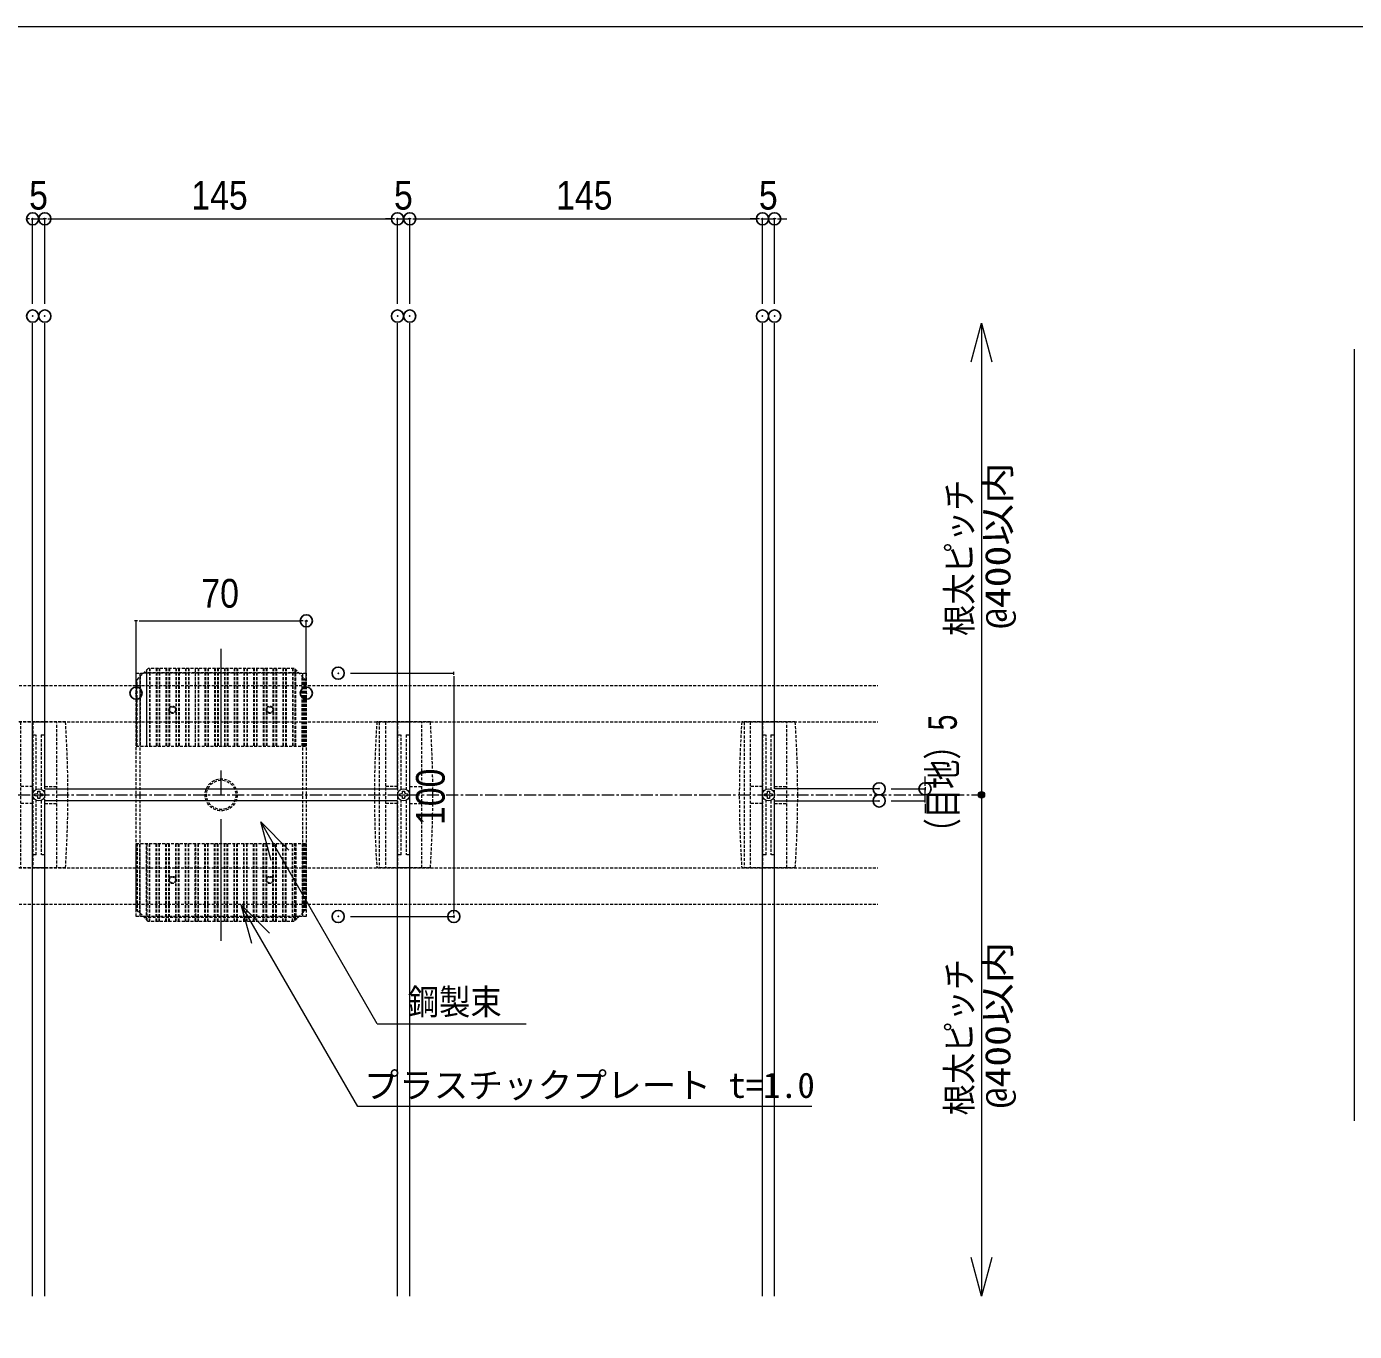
# Model space of a CAD drawing. Units: millimetres, scale not verified. Extents: x -4131 to 4169, y -981 to 998.
# Drawn here: x -1609 to -1063, y -152 to 384 of the extents above; entities that cross this region are included whole.
import ezdxf
from ezdxf.enums import TextEntityAlignment as Align

# ---------------------------------------------------------------- set-up
doc = ezdxf.new("R2010")
doc.units = ezdxf.units.MM
doc.header["$LTSCALE"] = 10
doc.header["$PDMODE"] = 32
doc.header["$PDSIZE"] = 5
doc.linetypes.add('CHAIN1', pattern=[8, 5, -1, 1, -1])
doc.linetypes.add('DASHED1', pattern=[1.8, 1.2, -0.6])
for name, color, linetype, lineweight in [('0-0_図枠', 7, 'Continuous', 9), ('0-1_デッキ', 7, 'Continuous', 9), ('0-2_文字', 4, 'Continuous', 9), ('0-3_寸法', 7, 'Continuous', 9), ('0-4_一般', 4, 'Continuous', 9), ('0-6_0', 7, 'Continuous', 9), ('0-A_根太', 4, 'Continuous', 9), ('0-B_WQCS', 4, 'Continuous', 9), ('0-C_束', 4, 'Continuous', 9)]:
    doc.layers.add(name, color=color, linetype=linetype, lineweight=lineweight)
doc.layers.add('0-7_DEFPOINTS', color=7, linetype='Continuous')
doc.styles.add('ＭＳ ゴシック', font='')
doc.styles.add('ＭＳ Ｐゴシック', font='')
doc.styles.get('ＭＳ ゴシック').set_extended_font_data('MS Gothic')
doc.styles.get('ＭＳ Ｐゴシック').set_extended_font_data('MS PGothic')

# ---------------------------------------------------------------- blocks, each defined once
blk = doc.blocks.new('_DOT')
at = {"layer": '0-6_0'}
for p, q in [((-5, 0), (-10, 0)), ((-2.5, 0), (2.5, 0))]:
    blk.add_line(p, q, dxfattribs=at)
blk = doc.blocks.new('グループ-51-1')
at = {"layer": '0-A_根太', "linetype": 'DASHED1'}
for p, q in [((-17057, 4049.7), (-11763, 4049.7)), ((-17057, 3899.7), (-11763, 3899.7)), ((-17057, 3299.7), (-11763, 3299.7)), ((-17057, 3149.7), (-11763, 3149.7))]:
    blk.add_line(p, q, dxfattribs=at)
at = {"layer": '0-A_根太', "linetype": 'CHAIN1'}
blk.add_line((-17057, 3599.7), (-11336.3, 3599.7), dxfattribs=at)
blk = doc.blocks.new('グループ-93-1')
at = {"layer": '0-B_WQCS'}
blk.add_line((4, -9.8), (4, -15.6), dxfattribs=at)
for points in [[(-9.8, -4), (-15.6, -4), (-15.6, 4), (-9.8, 4)], [(-4, 9.8), (-4, 15.6), (4, 15.6), (4, 9.8)], [(9.8, 4), (15.6, 4), (15.6, -4), (9.8, -4)], [(4, -15.6), (-4, -15.6), (-4, -9.8)]]:
    blk.add_lwpolyline(points, dxfattribs=at)
blk.add_circle((0, 0), 25, dxfattribs=at)
for centre, start, end in [((-9.8, 9.8), 270, 0), ((9.8, 9.8), 180, 270), ((-9.8, -9.8), 0, 90), ((9.8, -9.8), 90, 180)]:
    blk.add_arc(centre, 5.81, start, end, dxfattribs=at)
blk = doc.blocks.new('グループ-94-1')
at = {"layer": '0-B_WQCS'}
blk.add_blockref('グループ-93-1', (0, 0), dxfattribs=at)
blk = doc.blocks.new('グループ-95-1')
at = {"layer": '0-B_WQCS', "linetype": 'DASHED1'}
for p, q in [((110, 300), (-110, 300)), ((-100, 298.3), (-100, -298.3)), ((-74.9, 300), (-74.9, -300)), ((-24.9, 300), (-24.9, 7.4)), ((24.9, 7.4), (24.9, 300)), ((74.9, -300), (74.9, 300)), ((-24.9, 247.1), (-10, 247.1)), ((-10, 24), (-10, 247.1)), ((10, 247.1), (10, 24)), ((10, 247.1), (24.9, 247.1)), ((-24.9, 35), (-74.9, 35)), ((24.9, 35), (74.9, 35)), ((-24.9, -35), (-74.9, -35)), ((-24.9, -7.4), (-24.9, -300)), ((-10, -247.1), (-10, -24)), ((10, -24), (10, -247.1)), ((24.9, -300), (24.9, -7.4)), ((24.9, -35), (74.9, -35)), ((-10, -247.1), (-24.9, -247.1)), ((24.9, -247.1), (10, -247.1)), ((110, -300), (-110, -300))]:
    blk.add_line(p, q, dxfattribs=at)
at = {"layer": '0-B_WQCS'}
for p, q in [((-24.9, 300), (25.1, 300)), ((25.1, -300), (-24.9, -300))]:
    blk.add_line(p, q, dxfattribs=at)
at = {"layer": '0-B_WQCS', "linetype": 'DASHED1'}
for centre, start, end in [((4385, 0), 176.1817, 183.8183), ((-4385, 0), 0, 3.8183), ((-4385, 0), 356.1817, 0)]:
    blk.add_arc(centre, 4505, start, end, dxfattribs=at)
at = {"layer": '0-B_WQCS'}
blk.add_blockref('グループ-94-1', (0, 0), dxfattribs=at)
blk = doc.blocks.new('グループ-96-1')
at = {"layer": '0-B_WQCS'}
blk.add_blockref('グループ-95-1', (0, 0), dxfattribs=at)
blk = doc.blocks.new('WQCS2016平')
at = {"layer": '0-B_WQCS'}
blk.add_blockref('グループ-96-1', (0, 0), dxfattribs=at)
blk = doc.blocks.new('グループ-132-1')
at = {"layer": '0-C_束', "linetype": 'DASHED1'}
for p, q in [((-14811.9, 3399.7), (-14111.9, 3399.7)), ((-14811.9, 3129.7), (-14811.9, 3399.7)), ((-14808.9, 3399.7), (-14808.9, 3126.7)), ((-14806.9, 3399.7), (-14806.9, 3124.7)), ((-14796.9, 3114.7), (-14796.9, 3399.7)), ((-14794.9, 3112.7), (-14794.9, 3399.7)), ((-14768.9, 3086.7), (-14768.9, 3399.7)), ((-14766.9, 3399.7), (-14766.9, 3084.7)), ((-14756.9, 3079.7), (-14756.9, 3399.7)), ((-14754.9, 3079.7), (-14754.9, 3399.7)), ((-14728.9, 3079.7), (-14728.9, 3399.7)), ((-14726.9, 3079.7), (-14726.9, 3399.7)), ((-14716.9, 3079.7), (-14716.9, 3399.7)), ((-14714.9, 3079.7), (-14714.9, 3399.7)), ((-14688.9, 3079.7), (-14688.9, 3399.7)), ((-14686.9, 3079.7), (-14686.9, 3399.7)), ((-14676.9, 3079.7), (-14676.9, 3399.7)), ((-14674.9, 3079.7), (-14674.9, 3399.7)), ((-14648.9, 3079.7), (-14648.9, 3399.7)), ((-14646.9, 3079.7), (-14646.9, 3399.7)), ((-14636.9, 3079.7), (-14636.9, 3399.7)), ((-14634.9, 3079.7), (-14634.9, 3399.7)), ((-14608.9, 3079.7), (-14608.9, 3399.7)), ((-14606.9, 3079.7), (-14606.9, 3399.7)), ((-14596.9, 3079.7), (-14596.9, 3399.7)), ((-14594.9, 3079.7), (-14594.9, 3399.7)), ((-14568.9, 3079.7), (-14568.9, 3399.7)), ((-14566.9, 3399.7), (-14566.9, 3079.7)), ((-14556.9, 3079.7), (-14556.9, 3399.7)), ((-14554.9, 3079.7), (-14554.9, 3399.7)), ((-14528.9, 3079.7), (-14528.9, 3399.7)), ((-14526.9, 3079.7), (-14526.9, 3399.7)), ((-14516.9, 3079.7), (-14516.9, 3399.7)), ((-14514.9, 3079.7), (-14514.9, 3399.7)), ((-14488.9, 3079.7), (-14488.9, 3399.7)), ((-14486.9, 3079.7), (-14486.9, 3399.7)), ((-14476.9, 3079.7), (-14476.9, 3399.7)), ((-14474.9, 3079.7), (-14474.9, 3399.7)), ((-14448.9, 3079.7), (-14448.9, 3399.7)), ((-14446.9, 3079.7), (-14446.9, 3399.7)), ((-14436.9, 3079.7), (-14436.9, 3399.7)), ((-14434.9, 3079.7), (-14434.9, 3399.7)), ((-14408.9, 3079.7), (-14408.9, 3399.7)), ((-14406.9, 3079.7), (-14406.9, 3399.7)), ((-14396.9, 3079.7), (-14396.9, 3399.7)), ((-14394.9, 3079.7), (-14394.9, 3399.7)), ((-14368.9, 3079.7), (-14368.9, 3399.7)), ((-14366.9, 3079.7), (-14366.9, 3399.7)), ((-14356.9, 3079.7), (-14356.9, 3399.7)), ((-14354.9, 3079.7), (-14354.9, 3399.7)), ((-14328.9, 3079.7), (-14328.9, 3399.7)), ((-14326.9, 3079.7), (-14326.9, 3399.7)), ((-14316.9, 3079.7), (-14316.9, 3399.7)), ((-14314.9, 3079.7), (-14314.9, 3399.7)), ((-14288.9, 3079.7), (-14288.9, 3399.7)), ((-14286.9, 3079.7), (-14286.9, 3399.7)), ((-14276.9, 3079.7), (-14276.9, 3399.7)), ((-14274.9, 3079.7), (-14274.9, 3399.7)), ((-14248.9, 3079.7), (-14248.9, 3399.7)), ((-14246.9, 3079.7), (-14246.9, 3399.7)), ((-14236.9, 3079.7), (-14236.9, 3399.7)), ((-14234.9, 3079.7), (-14234.9, 3399.7)), ((-14208.9, 3079.7), (-14208.9, 3399.7)), ((-14206.9, 3079.7), (-14206.9, 3399.7)), ((-14196.9, 3079.7), (-14196.9, 3399.7)), ((-14194.9, 3079.7), (-14194.9, 3399.7)), ((-14168.9, 3079.7), (-14168.9, 3399.7)), ((-14166.9, 3079.7), (-14166.9, 3399.7)), ((-14158.9, 3082.7), (-14158.9, 3399.7)), ((-14156.9, 3399.7), (-14156.9, 3084.7)), ((-14154.9, 3399.7), (-14154.9, 3086.7)), ((-14128.9, 3399.7), (-14128.9, 3112.7)), ((-14126.9, 3399.7), (-14126.9, 3114.7)), ((-14124.9, 3399.7), (-14124.9, 3116.7)), ((-14118.9, 3399.7), (-14118.9, 3122.7)), ((-14116.9, 3399.7), (-14116.9, 3124.7)), ((-14114.9, 3399.7), (-14114.9, 3126.7)), ((-14111.9, 3399.7), (-14111.9, 3129.7)), ((-14761.9, 3079.7), (-14811.9, 3129.7)), ((-14111.9, 3129.7), (-14161.9, 3079.7)), ((-14779.4, 3097.2), (-14144.4, 3097.2)), ((-14161.9, 3079.7), (-14761.9, 3079.7))]:
    blk.add_line(p, q, dxfattribs=at)
for centre in [(-14661.9, 3249.7), (-14261.9, 3249.7)]:
    blk.add_circle(centre, 12.5, dxfattribs=at)
blk = doc.blocks.new('グループ-133-1')
at = {"layer": '0-C_束', "linetype": 'DASHED1'}
for p, q in [((-14761.9, 4119.7), (-14811.9, 4069.7)), ((-14779.4, 4102.2), (-14144.4, 4102.2)), ((-14768.9, 4112.7), (-14768.9, 3799.7)), ((-14766.9, 3799.7), (-14766.9, 4114.7)), ((-14161.9, 4119.7), (-14761.9, 4119.7)), ((-14756.9, 4119.7), (-14756.9, 3799.7)), ((-14754.9, 4119.7), (-14754.9, 3799.7)), ((-14728.9, 4119.7), (-14728.9, 3799.7)), ((-14726.9, 4119.7), (-14726.9, 3799.7)), ((-14716.9, 4119.7), (-14716.9, 3799.7)), ((-14714.9, 4119.7), (-14714.9, 3799.7)), ((-14688.9, 4119.7), (-14688.9, 3799.7)), ((-14686.9, 4119.7), (-14686.9, 3799.7)), ((-14676.9, 4119.7), (-14676.9, 3799.7)), ((-14674.9, 4119.7), (-14674.9, 3799.7)), ((-14648.9, 4119.7), (-14648.9, 3799.7)), ((-14646.9, 4119.7), (-14646.9, 3799.7)), ((-14636.9, 4119.7), (-14636.9, 3799.7)), ((-14634.9, 4119.7), (-14634.9, 3799.7)), ((-14608.9, 4119.7), (-14608.9, 3799.7)), ((-14606.9, 4119.7), (-14606.9, 3799.7)), ((-14596.9, 4119.7), (-14596.9, 3799.7)), ((-14594.9, 4119.7), (-14594.9, 3799.7)), ((-14568.9, 4119.7), (-14568.9, 3799.7)), ((-14566.9, 3799.7), (-14566.9, 4119.7)), ((-14556.9, 4119.7), (-14556.9, 3799.7)), ((-14554.9, 4119.7), (-14554.9, 3799.7)), ((-14528.9, 4119.7), (-14528.9, 3799.7)), ((-14526.9, 4119.7), (-14526.9, 3799.7)), ((-14516.9, 4119.7), (-14516.9, 3799.7)), ((-14514.9, 4119.7), (-14514.9, 3799.7)), ((-14488.9, 4119.7), (-14488.9, 3799.7)), ((-14486.9, 4119.7), (-14486.9, 3799.7)), ((-14476.9, 4119.7), (-14476.9, 3799.7)), ((-14474.9, 4119.7), (-14474.9, 3799.7)), ((-14448.9, 4119.7), (-14448.9, 3799.7)), ((-14446.9, 4119.7), (-14446.9, 3799.7)), ((-14436.9, 4119.7), (-14436.9, 3799.7)), ((-14434.9, 4119.7), (-14434.9, 3799.7)), ((-14408.9, 4119.7), (-14408.9, 3799.7)), ((-14406.9, 4119.7), (-14406.9, 3799.7)), ((-14396.9, 4119.7), (-14396.9, 3799.7)), ((-14394.9, 4119.7), (-14394.9, 3799.7)), ((-14368.9, 4119.7), (-14368.9, 3799.7)), ((-14366.9, 4119.7), (-14366.9, 3799.7)), ((-14356.9, 4119.7), (-14356.9, 3799.7)), ((-14354.9, 4119.7), (-14354.9, 3799.7)), ((-14328.9, 4119.7), (-14328.9, 3799.7)), ((-14326.9, 4119.7), (-14326.9, 3799.7)), ((-14316.9, 4119.7), (-14316.9, 3799.7)), ((-14314.9, 4119.7), (-14314.9, 3799.7)), ((-14288.9, 4119.7), (-14288.9, 3799.7)), ((-14286.9, 4119.7), (-14286.9, 3799.7)), ((-14276.9, 4119.7), (-14276.9, 3799.7)), ((-14274.9, 4119.7), (-14274.9, 3799.7)), ((-14248.9, 4119.7), (-14248.9, 3799.7)), ((-14246.9, 4119.7), (-14246.9, 3799.7)), ((-14236.9, 4119.7), (-14236.9, 3799.7)), ((-14234.9, 4119.7), (-14234.9, 3799.7)), ((-14208.9, 4119.7), (-14208.9, 3799.7)), ((-14206.9, 4119.7), (-14206.9, 3799.7)), ((-14196.9, 4119.7), (-14196.9, 3799.7)), ((-14194.9, 4119.7), (-14194.9, 3799.7)), ((-14168.9, 4119.7), (-14168.9, 3799.7)), ((-14166.9, 4119.7), (-14166.9, 3799.7)), ((-14111.9, 4069.7), (-14161.9, 4119.7)), ((-14158.9, 4116.7), (-14158.9, 3799.7)), ((-14156.9, 3799.7), (-14156.9, 4114.7)), ((-14154.9, 3799.7), (-14154.9, 4112.7)), ((-14811.9, 4069.7), (-14811.9, 3799.7)), ((-14808.9, 3799.7), (-14808.9, 4072.7)), ((-14806.9, 3799.7), (-14806.9, 4074.7)), ((-14796.9, 4084.7), (-14796.9, 3799.7)), ((-14794.9, 4086.7), (-14794.9, 3799.7)), ((-14128.9, 3799.7), (-14128.9, 4086.7)), ((-14126.9, 3799.7), (-14126.9, 4084.7)), ((-14124.9, 3799.7), (-14124.9, 4082.7)), ((-14118.9, 3799.7), (-14118.9, 4076.7)), ((-14116.9, 3799.7), (-14116.9, 4074.7)), ((-14114.9, 3799.7), (-14114.9, 4072.7)), ((-14111.9, 3799.7), (-14111.9, 4069.7)), ((-14811.9, 3799.7), (-14111.9, 3799.7))]:
    blk.add_line(p, q, dxfattribs=at)
for centre in [(-14661.9, 3949.7), (-14261.9, 3949.7)]:
    blk.add_circle(centre, 12.5, dxfattribs=at)
blk = doc.blocks.new('グループ-134-1')
at = {"layer": '0-C_束', "linetype": 'DASHED1'}
for p, q in [((-14795.9, 4099.7), (-14795.9, 3099.7)), ((-14141.9, 4099.7), (-14781.9, 4099.7)), ((-14127.9, 4099.7), (-14127.9, 3099.7))]:
    blk.add_line(p, q, dxfattribs=at)
blk.add_lwpolyline([(-14141.9, 4099.7), (-14111.9, 4099.7), (-14111.9, 3099.7), (-14141.9, 3099.7), (-14781.9, 3099.7), (-14811.9, 3099.7), (-14811.9, 4099.7), (-14781.9, 4099.7)], dxfattribs=at)
for centre, radius in [((-14661.9, 3949.7), 15), ((-14261.9, 3949.7), 15), ((-14461.9, 3599.7), 66), ((-14461.9, 3599.7), 66), ((-14461.9, 3599.7), 60), ((-14661.9, 3249.7), 15), ((-14261.9, 3249.7), 15)]:
    blk.add_circle(centre, radius, dxfattribs=at)
at = {"layer": '0-C_束'}
for name in ['グループ-133-1', 'グループ-132-1']:
    blk.add_blockref(name, (0, 0), dxfattribs=at)

msp = doc.modelspace()

# ---------------------------------------------------------------- hatches: boundary and pattern name
at = {"layer": '0-3_寸法'}
msp.add_hatch(color=256, dxfattribs=at).paths.add_polyline_path([(-1214.69, 68.37, 1), (-1217.28, 68.37, 1)])

# ---------------------------------------------------------------- linework, layer by layer
at = {"layer": '0-0_図枠', "color": 5}
msp.add_lwpolyline([(-2030.95, 384.21), (-30.95, 384.21), (-30.95, -915.79), (-2030.95, -915.79)], close=True, dxfattribs=at)
at = {"layer": '0-1_デッキ'}
for p, q in [((-1606.04, -137.74), (-1606.04, 262.26)), ((-1601.04, 70.87), (-1601.04, 262.26)), ((-1456.04, 70.87), (-1456.04, 262.26)), ((-1451.04, -137.74), (-1451.04, 262.26)), ((-1306.04, -137.74), (-1306.04, 262.26)), ((-1301.04, 70.87), (-1301.04, 262.26)), ((-1601.04, 70.87), (-1456.04, 70.87)), ((-1601.04, -137.74), (-1601.04, 65.87)), ((-1456.04, 65.87), (-1601.04, 65.87)), ((-1456.04, -137.74), (-1456.04, 65.87)), ((-1258.05, 70.87), (-1301.04, 70.87)), ((-1301.04, -137.74), (-1301.04, 65.87)), ((-1301.04, 65.87), (-1258.05, 65.87))]:
    msp.add_line(p, q, dxfattribs=at)
at = {"layer": '0-2_文字'}
for q in [(-1512.3, 57.24), (-1403.19, -25.71)]:
    msp.add_line((-1464.41, -25.71), q, dxfattribs=at)
for points in [[(-1508.04, 41.37), (-1512.3, 57.24), (-1500.68, 45.62)], [(-1285.74, -59.76), (-1472.36, -59.76), (-1520.26, 23.19)], [(-1516, 7.32), (-1520.26, 23.19), (-1508.63, 11.57)]]:
    msp.add_lwpolyline(points, dxfattribs=at)
at = {"layer": '0-3_寸法'}
for p, q in [((-1606.04, 270.19), (-1606.04, 305.19)), ((-1606.04, 270.19), (-1606.04, 305.19)), ((-1606.04, 305.19), (-1601.04, 305.19)), ((-1601.04, 270.19), (-1601.04, 305.19)), ((-1601.04, 270.19), (-1601.04, 305.19)), ((-1598.54, 305.19), (-1458.55, 305.19)), ((-1598.54, 305.19), (-1596.03, 305.19)), ((-1458.55, 305.19), (-1461.05, 305.19)), ((-1456.04, 270.19), (-1456.04, 305.19)), ((-1456.04, 270.19), (-1456.04, 305.19)), ((-1456.04, 305.19), (-1451.04, 305.19)), ((-1451.04, 270.19), (-1451.04, 305.19)), ((-1451.04, 270.19), (-1451.04, 305.19)), ((-1448.54, 305.19), (-1308.55, 305.19)), ((-1448.54, 305.19), (-1446.03, 305.19)), ((-1308.55, 305.19), (-1311.05, 305.19)), ((-1306.04, 270.19), (-1306.04, 305.19)), ((-1306.04, 270.19), (-1306.04, 305.19)), ((-1306.04, 305.19), (-1301.04, 305.19)), ((-1301.04, 270.19), (-1301.04, 305.19)), ((-1298.54, 305.19), (-1296.03, 305.19)), ((-1563.54, 115.15), (-1563.54, 139.93)), ((-1561.04, 139.93), (-1496.05, 139.93)), ((-1493.54, 115.15), (-1493.54, 139.93)), ((-1475.43, 118.37), (-1432.88, 118.37)), ((-1432.88, 115.86), (-1432.88, 20.87)), ((-1239.19, 73.37), (-1239.19, 75.87)), ((-1253.05, 70.87), (-1239.19, 70.87)), ((-1253.05, 65.87), (-1239.19, 65.87)), ((-1239.19, 65.87), (-1239.19, 70.87)), ((-1239.19, 63.36), (-1239.19, 60.86)), ((-1475.43, 18.37), (-1432.88, 18.37))]:
    msp.add_line(p, q, dxfattribs=at)
at = {"layer": '0-3_寸法', "color": 4}
msp.add_line((-1215.98, 262.26), (-1215.98, -137.74), dxfattribs=at)
for points in [[(-1220.24, 246.38), (-1215.98, 262.26), (-1211.73, 246.38)], [(-1211.73, -121.87), (-1215.98, -137.74), (-1220.24, -121.87)]]:
    msp.add_lwpolyline(points, dxfattribs=at)
at = {"layer": '0-3_寸法'}
msp.add_circle((-1215.98, 68.37), 1.29, dxfattribs=at)
at = {"layer": '0-4_一般', "color": 7}
msp.add_line((-1062.67, -65.61), (-1062.67, 251.52), dxfattribs=at)
at = {"layer": '0-4_一般', "linetype": 'CHAIN1'}
msp.add_line((-1528.54, 8.37), (-1528.54, 128.37), dxfattribs=at)
at = {"layer": '0-7_DEFPOINTS'}
for p in [(-1606.04, 305.19), (-1601.04, 305.19), (-1456.04, 305.19), (-1451.04, 305.19), (-1306.04, 305.19), (-1301.04, 305.19), (-1606.04, 265.19), (-1601.04, 265.19), (-1456.04, 265.19), (-1451.04, 265.19), (-1306.04, 265.19), (-1301.04, 265.19), (-1493.54, 139.93), (-1480.43, 118.37), (-1563.54, 110.15), (-1493.54, 110.15), (-1258.05, 70.87), (-1239.19, 70.87), (-1258.05, 65.87), (-1480.43, 18.37), (-1432.88, 18.37)]:
    msp.add_point(p, dxfattribs=at)

# ---------------------------------------------------------------- block references
at = {"layer": '0-3_寸法', "xscale": 0.2503723, "yscale": 0.2503723}
for p in [(-1606.04, 305.19), (-1606.04, 305.19), (-1456.04, 305.19), (-1456.04, 305.19), (-1306.04, 305.19), (-1306.04, 305.19), (-1493.54, 139.93)]:
    msp.add_blockref('_DOT', p, dxfattribs=at)
for p, rotation in [((-1601.04, 305.19), 180), ((-1601.04, 305.19), 180), ((-1451.04, 305.19), 180), ((-1451.04, 305.19), 180), ((-1301.04, 305.19), 180), ((-1563.54, 139.93), 180), ((-1432.88, 118.37), 90), ((-1239.19, 70.87), 270), ((-1239.19, 65.87), 90), ((-1432.88, 18.37), 270)]:
    msp.add_blockref('_DOT', p, dxfattribs=dict(at, rotation=rotation))
at = {"layer": '0-A_根太', "xscale": 0.1, "yscale": 0.1}
msp.add_blockref('グループ-51-1', (-82.35, -291.6), dxfattribs=at)
at = {"layer": '0-B_WQCS', "xscale": 0.1, "yscale": 0.1}
for p in [(-1603.54, 68.37), (-1453.54, 68.37), (-1303.54, 68.37)]:
    msp.add_blockref('WQCS2016平', p, dxfattribs=at)
at = {"layer": '0-C_束', "xscale": 0.1, "yscale": 0.1}
msp.add_blockref('グループ-134-1', (-82.35, -291.6), dxfattribs=at)

# ---------------------------------------------------------------- texts
at = {"layer": '0-2_文字', "style": 'ＭＳ ゴシック', "width": 0.9}
msp.add_text('鋼製束', height=10.48, dxfattribs=at).set_placement((-1451.83, -25.14), align=Align.BOTTOM_LEFT)
at = {"layer": '0-2_文字', "style": 'ＭＳ ゴシック'}
msp.add_text('プラスチックプレート t=1.0', height=10.45, dxfattribs=at).set_placement((-1469.7, -59.35), align=Align.BOTTOM_LEFT)
at = {"layer": '0-3_寸法', "style": 'ＭＳ Ｐゴシック', "width": 0.9}
for s, p in [('5', (-1607.49, 305.43)), ('145', (-1540.82, 305.43)), ('5', (-1457.49, 305.43)), ('145', (-1390.82, 305.43)), ('5', (-1307.49, 305.43)), ('70', (-1536.69, 141.79))]:
    msp.add_text(s, height=11.8, dxfattribs=at).set_placement(p, align=Align.BOTTOM_LEFT)
at = {"layer": '0-3_寸法', "color": 4, "style": 'ＭＳ ゴシック'}
for s, width, p in [('@400以内', 1.2, (-1200.93, 136.59)), ('根太ピッチ', 0.9, (-1216.78, 133.7)), ('@400以内', 1.2, (-1200.93, -60.5)), ('根太ピッチ', 0.9, (-1216.78, -63.39))]:
    msp.add_text(s, height=10.48, rotation=90, dxfattribs=dict(at, width=width)).set_placement(p, align=Align.BOTTOM_LEFT)
at = {"layer": '0-3_寸法', "style": 'ＭＳ Ｐゴシック'}
for s, height, width, p in [('（目地）5', 11.78, 0.75, (-1222.59, 46.71)), ('100', 11.8, 0.9, (-1433.11, 55.97))]:
    msp.add_text(s, height=height, rotation=90, dxfattribs=dict(at, width=width)).set_placement(p, align=Align.BOTTOM_LEFT)

doc.saveas('drawing.dxf')
